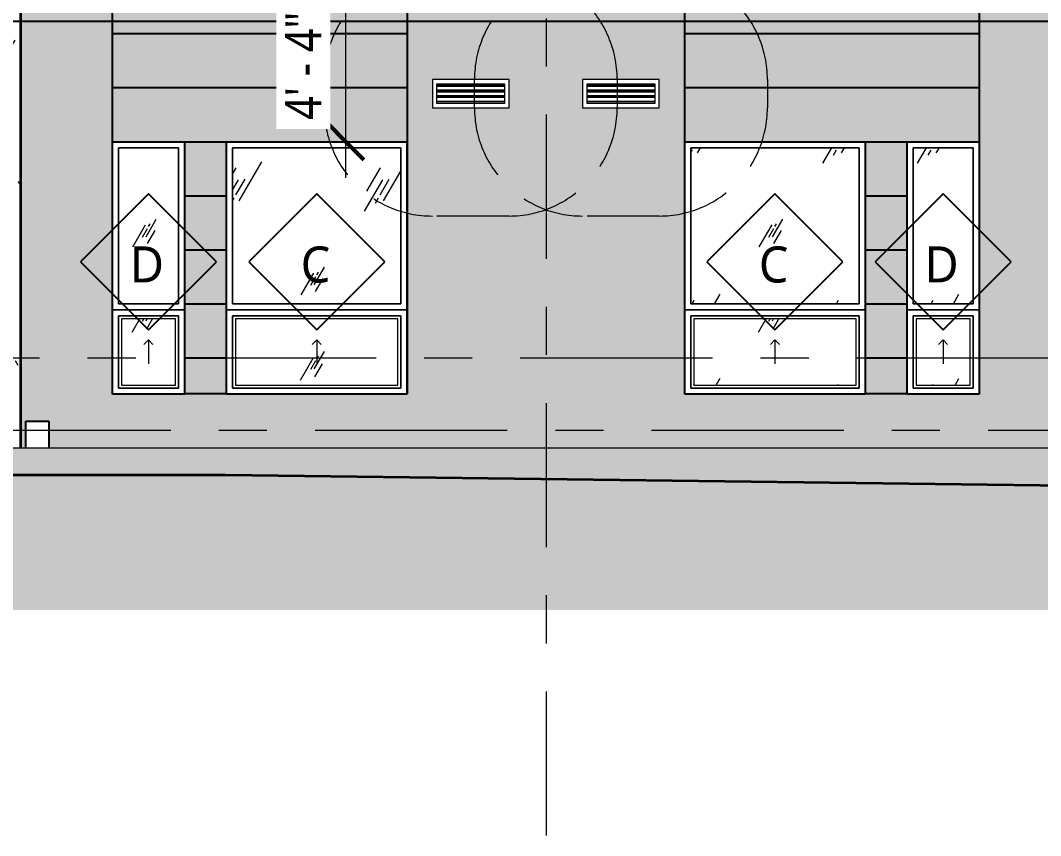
# Model space of a CAD drawing. Header units: inches. Extents: x 6 to 15224, y -733 to 6300.
# Drawn here: x 2384 to 2723.6, y 4950 to 5221.4 of the extents above; entities that cross this region are included whole.
import ezdxf

# ---------------------------------------------------------------- set-up
doc = ezdxf.new("R2010")
doc.units = ezdxf.units.IN
doc.header["$MEASUREMENT"] = 0
for name, pattern in [('Center 1_2_', [112, 64, -16, 16, -16]), ('Center 3_8_', [96, 48, -16, 16, -16]), ('Hidden 3_16_', [36, 24, -12])]:
    doc.linetypes.add(name, pattern=pattern)
for name, color, linetype, lineweight in [('A-ANNO-DIMS', 211, 'Continuous', 13), ('A-ANNO-DIMS-128', 211, 'Continuous', 13), ('A-DETL', 90, 'Continuous', 13), ('A-DETL-GENF', 92, 'Continuous', 13), ('A-FLOR-LEVL', 51, 'Continuous', 13), ('A-GENM', 13, 'Continuous', 18), ('A-GLAZ', 151, 'Continuous', 25), ('A-GLAZ-IDEN', 152, 'Continuous', 25), ('A-GLAZ-SILL', 1, 'Continuous', 18), ('A-WALL', 113, 'Continuous', 25), ('A-WALL-PATT', 111, 'Continuous', 25), ('I-WALL', 2, 'Continuous', 25), ('M-EQPM', 50, 'Continuous', 18), ('M-EQPM-HDLN', 50, 'Hidden 3_16_', 13), ('S-GRID', 1, 'Continuous', 13)]:
    doc.layers.add(name, color=color, linetype=linetype, lineweight=lineweight)
doc.styles.add('Open Sans_5', font='OpenSans-Regular.ttf', dxfattribs={"height": 12})
doc.styles.add('Open Sans_8', font='OpenSans-Regular.ttf', dxfattribs={"width": 0.88, "height": 12})
doc.dimstyles.new('Linear_-_3_32__CL_1', dxfattribs={"dimscale": 12, "dimtxt": 12.89496, "dimasz": 1, "dimexe": 1, "dimexo": 0.666667, "dimgap": 0.333333, "dimtad": 1, "dimdec": 8, "dimrnd": 0.003906, "dimzin": 3, "dimdsep": 46, "dimlunit": 4, "dimtxsty": 'Open Sans_8', "dimblk1": 'OBLIQUE', "dimblk2": 'OBLIQUE', "dimsah": 1, "dimcen": 0.09, "dimdle": 1, "dimadec": 3, "dimazin": 2, "dimtfac": 1, "dimtdec": 4, "dimtix": 1, "dimtmove": 0, "dimatfit": 3, "dimfxl": 1, "dimtvp": 1, "dimtfill": 1, "dimfrac": 2, "dimtolj": 1, "dimtzin": 0, "dimarcsym": 2})

# ---------------------------------------------------------------- blocks, each defined once
blk = doc.blocks.new('1-2 WD Adaptive - 5_-0_x7_-0_-19880508-WEST ELEVATION')
at = {"layer": 'A-GLAZ', "lineweight": 13}
h = blk.add_hatch(dxfattribs=at)
h.set_pattern_fill('FP_31', color=256, style=0, pattern_type=2)
h.set_pattern_definition([(59.808, (-2781.003, 5164.806), (144.0017, 239.99866), [9, -754.581]), (59.808, (-2781.737, 5158.193), (144.0017, 239.99866), [12, -751.581]), (59.808, (-2776.552, 5163.623), (144.0017, 239.99866), [6, -757.581]), (59.808, (-2778.141, 5160.844), (144.0017, 239.99866), [2, -761.581]), (59.808, (-2775.446, 5161.598), (144.0017, 239.99866), [15, -748.581]), (59.808, (-2750.028, 5131.404), (144.0017, 239.99866), [5.062, -758.519]), (59.808, (-2750.469, 5133.668), (144.0017, 239.99866), [6.75, -756.831]), (59.808, (-2751.678, 5133.525), (144.0017, 239.99866), [3.375, -760.206]), (59.808, (-2749.647, 5137.029), (144.0017, 239.99866), [1.125, -762.456]), (59.808, (-2754.861, 5130.297), (144.0017, 239.99866), [8.437, -755.144])])
h.paths.add_polyline_path([(-2815.77, 5127), (-2760.5, 5127), (-2760.5, 5179), (-2816.5, 5179), (-2816.5, 5127)])
at = {"layer": 'A-GLAZ-SILL', "lineweight": 13}
h = blk.add_hatch(dxfattribs=at)
h.set_pattern_fill('FP_30', color=256, style=0, pattern_type=2)
h.set_pattern_definition([(59.808, (-2781.003, 5136.806), (144.0017, 239.99866), [9, -754.581]), (59.808, (-2781.737, 5130.193), (144.0017, 239.99866), [12, -751.581]), (59.808, (-2776.552, 5135.623), (144.0017, 239.99866), [6, -757.581]), (59.808, (-2778.141, 5132.844), (144.0017, 239.99866), [2, -761.581]), (59.808, (-2775.446, 5133.598), (144.0017, 239.99866), [15, -748.581]), (59.808, (-2750.028, 5103.404), (144.0017, 239.99866), [5.063, -758.519]), (59.808, (-2750.469, 5105.668), (144.0017, 239.99866), [6.75, -756.831]), (59.808, (-2751.678, 5105.525), (144.0017, 239.99866), [3.375, -760.206]), (59.808, (-2749.647, 5109.029), (144.0017, 239.99866), [1.125, -762.456]), (59.808, (-2754.861, 5102.297), (144.0017, 239.99866), [8.438, -755.144])])
h.paths.add_polyline_path([(-2783.5, 5100), (-2761.5, 5100), (-2761.5, 5122), (-2815.5, 5122), (-2815.5, 5100), (-2790.66, 5100)])
at = {"layer": 'A-GLAZ', "lineweight": 13}
for p, q in [((-2818.5, 5181), (-2758.5, 5181)), ((-2818.5, 5097), (-2818.5, 5181)), ((-2760.5, 5179), (-2816.5, 5179)), ((-2816.5, 5179), (-2816.5, 5127)), ((-2760.5, 5127), (-2760.5, 5179)), ((-2758.5, 5181), (-2758.5, 5097)), ((-2818.5, 5125), (-2758.5, 5125)), ((-2758.5, 5125), (-2818.5, 5125)), ((-2816.5, 5127), (-2760.5, 5127)), ((-2760.5, 5123), (-2816.5, 5123)), ((-2816.5, 5123), (-2816.5, 5099)), ((-2760.5, 5099), (-2760.5, 5123)), ((-2758.5, 5097), (-2818.5, 5097)), ((-2816.5, 5099), (-2760.5, 5099)), ((-2758.5, 5097.06), (-2758.5, 5097))]:
    blk.add_line(p, q, dxfattribs=at)
at = {"layer": 'A-GLAZ', "linetype": 'Hidden 3_16_', "lineweight": 13}
for q in [(-2790, 5113.5), (-2787, 5113.5), (-2788.5, 5107)]:
    blk.add_line((-2788.5, 5115), q, dxfattribs=at)
at = {"layer": 'A-GLAZ-SILL'}
for p, q in [((-2816.5, 5179), (-2760.5, 5179)), ((-2816.5, 5127), (-2816.5, 5179)), ((-2760.5, 5179), (-2816.5, 5179)), ((-2816.5, 5179), (-2816.5, 5127)), ((-2760.5, 5179), (-2760.5, 5127)), ((-2760.5, 5127), (-2760.5, 5179)), ((-2760.5, 5127), (-2816.5, 5127)), ((-2816.5, 5127), (-2760.5, 5127)), ((-2816.5, 5123), (-2760.5, 5123)), ((-2816.5, 5099), (-2816.5, 5123)), ((-2760.5, 5123), (-2816.5, 5123)), ((-2816.5, 5123), (-2816.5, 5099)), ((-2761.5, 5122), (-2815.5, 5122)), ((-2815.5, 5122), (-2815.5, 5100)), ((-2761.5, 5100), (-2761.5, 5122)), ((-2760.5, 5123), (-2760.5, 5099)), ((-2760.5, 5099), (-2760.5, 5123)), ((-2760.5, 5099), (-2816.5, 5099)), ((-2816.5, 5099), (-2760.5, 5099)), ((-2815.5, 5100), (-2761.5, 5100))]:
    blk.add_line(p, q, dxfattribs=at)
blk = doc.blocks.new('1-2 WD Adaptive - 2_-0_x7_-0_-19880502-WEST ELEVATION')
at = {"layer": 'A-GLAZ', "lineweight": 13}
h = blk.add_hatch(dxfattribs=at)
h.set_pattern_fill('FP_29', color=256, style=0, pattern_type=2)
h.set_pattern_definition([(59.808, (-2837.003, 5300.806), (144.0017, 239.99866), [9, -754.581]), (59.808, (-2837.737, 5294.193), (144.0017, 239.99866), [12, -751.581]), (59.808, (-2832.552, 5299.623), (144.0017, 239.99866), [6, -757.581]), (59.808, (-2834.141, 5296.844), (144.0017, 239.99866), [2, -761.581]), (59.808, (-2831.446, 5297.598), (144.0017, 239.99866), [15, -748.581]), (59.808, (-2806.028, 5267.404), (144.0017, 239.99866), [5.062, -758.519]), (59.808, (-2806.469, 5269.668), (144.0017, 239.99866), [6.75, -756.831]), (59.808, (-2807.678, 5269.525), (144.0017, 239.99866), [3.375, -760.206]), (59.808, (-2805.647, 5273.029), (144.0017, 239.99866), [1.125, -762.456]), (59.808, (-2810.861, 5266.297), (144.0017, 239.99866), [8.437, -755.144])])
h.paths.add_polyline_path([(-2838.44, 5263), (-2834.5, 5263), (-2834.5, 5315), (-2854.5, 5315), (-2854.5, 5263)])
at = {"layer": 'A-GLAZ-SILL', "lineweight": 13}
h = blk.add_hatch(dxfattribs=at)
h.set_pattern_fill('FP_28', color=256, style=0, pattern_type=2)
h.set_pattern_definition([(59.808, (-2837.003, 5272.806), (144.0017, 239.99866), [9, -754.581]), (59.808, (-2837.737, 5266.193), (144.0017, 239.99866), [12, -751.581]), (59.808, (-2832.552, 5271.623), (144.0017, 239.99866), [6, -757.581]), (59.808, (-2834.141, 5268.844), (144.0017, 239.99866), [2, -761.581]), (59.808, (-2831.446, 5269.598), (144.0017, 239.99866), [15, -748.581]), (59.808, (-2806.028, 5239.404), (144.0017, 239.99866), [5.063, -758.519]), (59.808, (-2806.469, 5241.668), (144.0017, 239.99866), [6.75, -756.831]), (59.808, (-2807.678, 5241.525), (144.0017, 239.99866), [3.375, -760.206]), (59.808, (-2805.647, 5245.029), (144.0017, 239.99866), [1.125, -762.456]), (59.808, (-2810.861, 5238.297), (144.0017, 239.99866), [8.438, -755.144])])
h.paths.add_polyline_path([(-2835.5, 5236), (-2835.5, 5258), (-2853.5, 5258), (-2853.5, 5236)])
at = {"layer": 'A-GLAZ', "lineweight": 13}
for p, q in [((-2856.5, 5317), (-2832.5, 5317)), ((-2856.5, 5233), (-2856.5, 5317)), ((-2834.5, 5315), (-2854.5, 5315)), ((-2854.5, 5315), (-2854.5, 5263)), ((-2834.5, 5263), (-2834.5, 5315)), ((-2832.5, 5317), (-2832.5, 5233)), ((-2856.5, 5261), (-2832.5, 5261)), ((-2832.5, 5261), (-2856.5, 5261)), ((-2854.5, 5263), (-2834.5, 5263)), ((-2834.5, 5259), (-2854.5, 5259)), ((-2854.5, 5259), (-2854.5, 5235)), ((-2834.5, 5235), (-2834.5, 5259)), ((-2832.5, 5233), (-2856.5, 5233)), ((-2854.5, 5235), (-2834.5, 5235))]:
    blk.add_line(p, q, dxfattribs=at)
at = {"layer": 'A-GLAZ', "linetype": 'Hidden 3_16_', "lineweight": 13}
for q in [(-2846, 5249.5), (-2843, 5249.5), (-2844.5, 5243)]:
    blk.add_line((-2844.5, 5251), q, dxfattribs=at)
at = {"layer": 'A-GLAZ-SILL'}
for p, q in [((-2854.5, 5315), (-2834.5, 5315)), ((-2854.5, 5263), (-2854.5, 5315)), ((-2834.5, 5315), (-2854.5, 5315)), ((-2854.5, 5315), (-2854.5, 5263)), ((-2834.5, 5315), (-2834.5, 5263)), ((-2834.5, 5263), (-2834.5, 5315)), ((-2834.5, 5263), (-2854.5, 5263)), ((-2854.5, 5263), (-2834.5, 5263)), ((-2854.5, 5259), (-2834.5, 5259)), ((-2854.5, 5235), (-2854.5, 5259)), ((-2834.5, 5259), (-2854.5, 5259)), ((-2854.5, 5259), (-2854.5, 5235)), ((-2835.5, 5258), (-2853.5, 5258)), ((-2853.5, 5258), (-2853.5, 5236)), ((-2835.5, 5236), (-2835.5, 5258)), ((-2834.5, 5259), (-2834.5, 5235)), ((-2834.5, 5235), (-2834.5, 5259)), ((-2834.5, 5235), (-2854.5, 5235)), ((-2854.5, 5235), (-2834.5, 5235)), ((-2853.5, 5236), (-2835.5, 5236))]:
    blk.add_line(p, q, dxfattribs=at)
blk = doc.blocks.new('1-2 WD Adaptive - 5_-0_x7_-0_-V3-WEST ELEVATION')
at = {"layer": 'A-GLAZ', "lineweight": 13}
h = blk.add_hatch(dxfattribs=at)
h.set_pattern_fill('FP_33', color=256, style=0, pattern_type=2)
h.set_pattern_definition([(59.808, (-2628.503, 5300.806), (144.0017, 239.99866), [9, -754.581]), (59.808, (-2629.237, 5294.193), (144.0017, 239.99866), [12, -751.581]), (59.808, (-2624.052, 5299.623), (144.0017, 239.99866), [6, -757.581]), (59.808, (-2625.641, 5296.844), (144.0017, 239.99866), [2, -761.581]), (59.808, (-2622.946, 5297.598), (144.0017, 239.99866), [15, -748.581]), (59.808, (-2597.528, 5267.404), (144.0017, 239.99866), [5.062, -758.519]), (59.808, (-2597.969, 5269.668), (144.0017, 239.99866), [6.75, -756.831]), (59.808, (-2599.178, 5269.525), (144.0017, 239.99866), [3.375, -760.206]), (59.808, (-2597.147, 5273.029), (144.0017, 239.99866), [1.125, -762.456]), (59.808, (-2602.361, 5266.297), (144.0017, 239.99866), [8.437, -755.144])])
h.paths.add_polyline_path([(-2664, 5263), (-2608, 5263), (-2608, 5315), (-2664, 5315), (-2664, 5266.34)])
at = {"layer": 'A-GLAZ-SILL', "lineweight": 13}
h = blk.add_hatch(dxfattribs=at)
h.set_pattern_fill('FP_32', color=256, style=0, pattern_type=2)
h.set_pattern_definition([(59.808, (-2628.503, 5272.806), (144.0017, 239.99866), [9, -754.581]), (59.808, (-2629.237, 5266.193), (144.0017, 239.99866), [12, -751.581]), (59.808, (-2624.052, 5271.623), (144.0017, 239.99866), [6, -757.581]), (59.808, (-2625.641, 5268.844), (144.0017, 239.99866), [2, -761.581]), (59.808, (-2622.946, 5269.598), (144.0017, 239.99866), [15, -748.581]), (59.808, (-2597.528, 5239.404), (144.0017, 239.99866), [5.063, -758.519]), (59.808, (-2597.969, 5241.668), (144.0017, 239.99866), [6.75, -756.831]), (59.808, (-2599.178, 5241.525), (144.0017, 239.99866), [3.375, -760.206]), (59.808, (-2597.147, 5245.029), (144.0017, 239.99866), [1.125, -762.456]), (59.808, (-2602.361, 5238.297), (144.0017, 239.99866), [8.438, -755.144])])
h.paths.add_polyline_path([(-2641, 5236), (-2609, 5236), (-2609, 5258), (-2663, 5258), (-2663, 5236), (-2656.71, 5236)])
at = {"layer": 'A-GLAZ', "lineweight": 13}
for p, q in [((-2666, 5317), (-2606, 5317)), ((-2666, 5233), (-2666, 5317)), ((-2608, 5315), (-2664, 5315)), ((-2664, 5315), (-2664, 5263)), ((-2608, 5263), (-2608, 5315)), ((-2606, 5317), (-2606, 5233)), ((-2666, 5261), (-2606, 5261)), ((-2606, 5261), (-2666, 5261)), ((-2664, 5263), (-2608, 5263)), ((-2608, 5259), (-2664, 5259)), ((-2664, 5259), (-2664, 5235)), ((-2608, 5235), (-2608, 5259)), ((-2606, 5233), (-2666, 5233)), ((-2664, 5235), (-2608, 5235))]:
    blk.add_line(p, q, dxfattribs=at)
at = {"layer": 'A-GLAZ', "linetype": 'Hidden 3_16_', "lineweight": 13}
for q in [(-2637.5, 5249.5), (-2634.5, 5249.5), (-2636, 5243)]:
    blk.add_line((-2636, 5251), q, dxfattribs=at)
at = {"layer": 'A-GLAZ-SILL'}
for p, q in [((-2664, 5315), (-2608, 5315)), ((-2664, 5263), (-2664, 5315)), ((-2608, 5315), (-2664, 5315)), ((-2664, 5315), (-2664, 5263)), ((-2608, 5315), (-2608, 5263)), ((-2608, 5263), (-2608, 5315)), ((-2608, 5263), (-2664, 5263)), ((-2664, 5263), (-2608, 5263)), ((-2664, 5259), (-2608, 5259)), ((-2664, 5235), (-2664, 5259)), ((-2608, 5259), (-2664, 5259)), ((-2664, 5259), (-2664, 5235)), ((-2609, 5258), (-2663, 5258)), ((-2663, 5258), (-2663, 5236)), ((-2609, 5236), (-2609, 5258)), ((-2608, 5259), (-2608, 5235)), ((-2608, 5235), (-2608, 5259)), ((-2608, 5235), (-2664, 5235)), ((-2664, 5235), (-2608, 5235)), ((-2663, 5236), (-2609, 5236))]:
    blk.add_line(p, q, dxfattribs=at)
blk = doc.blocks.new('ME Louvers w Trim-AM - 24_ x 8_-V65-WEST ELEVATION')
at = {"layer": 'A-GENM', "lineweight": 13}
for p, q in [((-2676, 5199.75), (-2698.5, 5199.75)), ((-2698.5, 5199.48), (-2676, 5199.48)), ((-2676, 5198.1), (-2698.5, 5198.1)), ((-2676, 5197.95), (-2698.5, 5197.95)), ((-2676, 5197.9), (-2698.5, 5197.9)), ((-2698.5, 5197.63), (-2676, 5197.63)), ((-2676, 5196.25), (-2698.5, 5196.25)), ((-2676, 5196.1), (-2698.5, 5196.1)), ((-2676, 5196.05), (-2698.5, 5196.05)), ((-2698.5, 5195.78), (-2676, 5195.78)), ((-2676, 5194.4), (-2698.5, 5194.4)), ((-2676, 5194.25), (-2698.5, 5194.25))]:
    blk.add_line(p, q, dxfattribs=at)
at = {"layer": 'M-EQPM'}
for p, q in [((-2674.5, 5201.75), (-2700, 5201.75)), ((-2700, 5201.75), (-2700, 5192.25)), ((-2698.5, 5193.75), (-2698.5, 5200.25)), ((-2698.5, 5200.25), (-2676, 5200.25)), ((-2676, 5200.25), (-2676, 5193.75)), ((-2674.5, 5192.25), (-2674.5, 5201.75)), ((-2700, 5192.25), (-2674.5, 5192.25)), ((-2676, 5193.75), (-2698.5, 5193.75))]:
    blk.add_line(p, q, dxfattribs=at)
at = {"layer": 'M-EQPM-HDLN'}
for p, q in [((-2700, 5237.75), (-2674.5, 5237.75)), ((-2736, 5192.25), (-2736, 5201.75)), ((-2638.5, 5201.75), (-2638.5, 5192.25)), ((-2674.5, 5156.25), (-2700, 5156.25))]:
    blk.add_line(p, q, dxfattribs=at)
for centre, start, end in [((-2700, 5201.75), 90, 180), ((-2674.5, 5201.75), 0, 90), ((-2700, 5192.25), 180, 270), ((-2674.5, 5192.25), 270, 0)]:
    blk.add_arc(centre, 36, start, end, dxfattribs=at)
blk = doc.blocks.new('ME Louvers w Trim-AM - 24_ x 8_-19880462-WEST ELEVATION')
at = {"layer": 'A-GENM', "lineweight": 13}
for p, q in [((-1331.81, 5329.75), (-1354.31, 5329.75)), ((-1354.31, 5329.48), (-1331.81, 5329.48)), ((-1331.81, 5328.1), (-1354.31, 5328.1)), ((-1331.81, 5327.95), (-1354.31, 5327.95)), ((-1331.81, 5327.9), (-1354.31, 5327.9)), ((-1354.31, 5327.63), (-1331.81, 5327.63)), ((-1331.81, 5326.25), (-1354.31, 5326.25)), ((-1331.81, 5326.1), (-1354.31, 5326.1)), ((-1331.81, 5326.05), (-1354.31, 5326.05)), ((-1354.31, 5325.78), (-1331.81, 5325.78)), ((-1331.81, 5324.4), (-1354.31, 5324.4)), ((-1331.81, 5324.25), (-1354.31, 5324.25))]:
    blk.add_line(p, q, dxfattribs=at)
at = {"layer": 'M-EQPM'}
for p, q in [((-1330.31, 5331.75), (-1355.81, 5331.75)), ((-1355.81, 5331.75), (-1355.81, 5322.25)), ((-1330.31, 5322.25), (-1330.31, 5331.75)), ((-1354.31, 5323.75), (-1354.31, 5330.25)), ((-1354.31, 5330.25), (-1331.81, 5330.25)), ((-1331.81, 5330.25), (-1331.81, 5323.75)), ((-1355.81, 5322.25), (-1330.31, 5322.25)), ((-1331.81, 5323.75), (-1354.31, 5323.75))]:
    blk.add_line(p, q, dxfattribs=at)
at = {"layer": 'M-EQPM-HDLN'}
for p, q in [((-1355.81, 5367.75), (-1330.31, 5367.75)), ((-1391.81, 5322.25), (-1391.81, 5331.75)), ((-1294.31, 5331.75), (-1294.31, 5322.25)), ((-1330.31, 5286.25), (-1355.81, 5286.25))]:
    blk.add_line(p, q, dxfattribs=at)
for centre, start, end in [((-1355.81, 5331.75), 90, 180), ((-1330.31, 5331.75), 360, 90), ((-1355.81, 5322.25), 180, 270), ((-1330.31, 5322.25), 270, 360)]:
    blk.add_arc(centre, 36, start, end, dxfattribs=at)
blk = doc.blocks.new('TAG Window-AM - Standard-51685-WEST ELEVATION')
at = {"layer": 'A-GLAZ-IDEN'}
for p, q in [((-3095.5, 5558.5), (-3118.13, 5535.88)), ((-3072.87, 5535.88), (-3095.5, 5558.5)), ((-3118.13, 5535.88), (-3095.5, 5513.25)), ((-3095.5, 5513.25), (-3072.87, 5535.88))]:
    blk.add_line(p, q, dxfattribs=at)
blk = doc.blocks.new('DIMBLOCK28-WEST ELEVATION')
at = {"layer": 'A-ANNO-DIMS-128'}
for p, q in [((2492.34, 5169), (2492.34, 5245)), ((2492.34, 5233), (2491.85, 5233)), ((2492.34, 5233), (2504.34, 5233)), ((2492.34, 5181), (2491.85, 5181)), ((2492.34, 5181), (2504.34, 5181))]:
    blk.add_line(p, q, dxfattribs=at)
at = {"layer": 'A-ANNO-DIMS-128', "lineweight": 50}
for p, q in [((2492.34, 5233), (2486.34, 5239)), ((2492.34, 5233), (2498.34, 5227)), ((2492.34, 5181), (2486.34, 5187)), ((2492.34, 5181), (2498.34, 5175))]:
    blk.add_line(p, q, dxfattribs=at)
at = {"layer": 'A-ANNO-DIMS-128', "color": 0, "insert": (2472.19, 5188.23), "char_height": 12, "width": 45.0403, "attachment_point": 1, "rotation": 90, "line_spacing_factor": 1.151336, "style": 'Open Sans_8', "bg_fill": 3, "box_fill_scale": 1.25, "bg_fill_color": 256, "bg_fill_true_color": 13158600, "bg_fill_transparency": 0}
blk.add_mtext('4\' - 4"', dxfattribs=at)
blk = doc.blocks.new('_Oblique')
at = {"color": 0, "linetype": 'ByBlock', "lineweight": -2}
blk.add_line((-0.5, -0.5), (0.5, 0.5), dxfattribs=at)

msp = doc.modelspace()

# ---------------------------------------------------------------- hatches: boundary and pattern name
at = {"layer": 'A-DETL-GENF'}
h = msp.add_hatch(dxfattribs=at)
h.set_pattern_fill('FP_140', color=8, style=0, pattern_type=2)
h.set_pattern_definition([(50, (3669.645, 0), (18.362056, -1.60683), [1.92, -21.12]), (355, (3669.645, 0), (-3.55226, 19.255874), [1.536, -16.896]), (100.451, (3671.175, -0.134), (14.81021, 17.649286), [1.632, -17.949]), (46.184, (3669.645, 5.12), (27.32125, -4.23761), [2.88, -31.68]), (96.636, (3671.922, 4.767), (23.92754, 24.93717), [2.448, -26.924]), (351.184, (3669.645, 5.12), (23.92765, 24.93743), [2.304, -25.344]), (21, (3672.205, 3.84), (15.28081, -10.307465), [1.92, -21.12]), (326, (3672.205, 3.84), (6.22856, 18.563735), [1.536, -16.896]), (71.451, (3673.479, 2.981), (21.509846, 8.25628), [1.632, -17.949]), (37.5, (3669.6447, 0), (0.311095, 8.5225365), [0.16896, -16.522, 0.16896, -16.983, -16.96]), (37.5, (3669.6447, 0), (0.311095, 8.5225365), [-33.843, 0.16896, -16.791]), (7.5, (3669.645, 0), (6.734636, 10.097431), [0.16896, -9.61, 0.16896, -16.138, -6.464]), (7.5, (3669.645, 0), (6.734636, 10.097431), [-26.086, 0.16896, -6.295]), (327.5, (3663.936, 0), (13.666107, -0.577186), [0.16896, -6.231, 0.16896, -19.799, -26.496]), (327.5, (3663.936, 0), (13.666107, -0.577186), [-26.368, 0.16896, -26.327]), (317.5, (3661.376, 0), (14.929853, 2.562859), [0.16896, -8.151, 0.16896, -13.092, -18.816]), (317.5, (3661.376, 0), (14.929853, 2.562859), [-21.581, 0.16896, -18.647])])
h.paths.add_polyline_path([(4245.67166239, 5047), (4245.67166239, 5079), (1730.85916239, 5079), (1730.85916239, 5070), (2452.2583923, 5070), (4243.42166239, 5047.02885559)])
msp.add_hatch(color=29, dxfattribs=at).paths.add_polyline_path([(3183.71645793, 5025.10127351), (5326.80979127, 5025.10127351), (5326.80979127, 5046.98441019), (4242.67166239, 5047.03847412), (2452.2583923, 5070), (1040.6231246, 5070), (1040.6231246, 5025.10127351), (3116.74479127, 5025.10127351)])
at = {"layer": 'A-WALL-PATT', "lineweight": 13}
h = msp.add_hatch(dxfattribs=at)
h.set_pattern_fill('FP_16', color=256, style=0, pattern_type=2)
h.set_pattern_definition([(180, (4276.109, 5221), (-2e-15, -18), [36, 0]), (180, (4276.109, 5239), (-2e-15, -18), [36, 0]), (180, (4276.109, 5236), (-2e-15, -18), [36, 0]), (180, (4276.109, 5233), (-2e-15, -18), [36, 0]), (180, (4276.109, 5230), (-2e-15, -18), [36, 0]), (180, (4276.109, 5227), (-2e-15, -18), [36, 0]), (180, (4276.109, 5224), (-2e-15, -18), [36, 0]), (90, (4240.11, 5221), (-36, 2e-15), [18, 0]), (90, (4252.11, 5221), (-36, 2e-15), [18, 0]), (90, (4264.11, 5221), (-36, 2e-15), [18, 0]), (90, (4276.11, 5221), (-36, 2e-15), [18, 0]), (180, (4276.109, 5238), (-2e-15, -18), [36, 0]), (180, (4276.109, 5235), (-2e-15, -18), [36, 0]), (180, (4276.109, 5232), (-2e-15, -18), [36, 0]), (180, (4276.109, 5229), (-2e-15, -18), [36, 0]), (180, (4276.109, 5226), (-2e-15, -18), [36, 0]), (180, (4276.109, 5223), (-2e-15, -18), [36, 0])])
h.paths.add_polyline_path([(2387.92166239, 5221), (2414.73416239, 5221), (2414.73416239, 5233), (2414.67166239, 5233), (2414.67166239, 5317), (2438.67166239, 5317), (2438.67166239, 5316.9375), (2452.67166239, 5316.9375), (2452.67166239, 5317), (2512.67166239, 5317), (2512.73416239, 5316.9375), (2512.73416239, 5221), (2605.17166239, 5221), (2605.17166239, 5317), (2665.17166239, 5317), (2665.17166239, 5316.9375), (2679.17166239, 5316.9375), (2679.17166239, 5317), (2703.17166239, 5317), (2703.17166239, 5221), (2751.17166239, 5221), (2751.17166239, 5317), (2775.17166239, 5317), (2775.17166239, 5316.9375), (2789.17166239, 5316.9375), (2789.17166239, 5317), (2849.17166239, 5317), (2849.17166239, 5221), (2941.17166239, 5221), (2941.17166239, 5317), (3001.17166239, 5317), (3001.17166239, 5316.9375), (3015.17166239, 5316.9375), (3015.17166239, 5317), (3039.17166239, 5317), (3039.17166239, 5221), (3087.17166239, 5221), (3087.17166239, 5317), (3111.17166239, 5317), (3111.17166239, 5316.9375), (3125.17166239, 5316.9375), (3125.17166239, 5317), (3185.17166239, 5317), (3185.17166239, 5221), (3277.17166239, 5221), (3277.17166239, 5317), (3337.17166239, 5317), (3337.17166239, 5316.9375), (3351.17166239, 5316.9375), (3351.17166239, 5317), (3375.17166239, 5317), (3375.17166239, 5221), (3423.17166239, 5221), (3423.17166239, 5317), (3447.17166239, 5317), (3447.17166239, 5316.9375), (3461.17166239, 5316.9375), (3461.17166239, 5317), (3521.17166239, 5317), (3521.17166239, 5221), (3613.17166239, 5221), (3613.17166239, 5317), (3673.17166239, 5317), (3673.17166239, 5316.9375), (3687.17166239, 5316.9375), (3687.17166239, 5317), (3711.17166239, 5317), (3711.17166239, 5221), (3759.17166239, 5221), (3759.17166239, 5317), (3783.17166239, 5317), (3783.17166239, 5316.9375), (3797.17166239, 5316.9375), (3797.17166239, 5317), (3857.17166239, 5317), (3857.17166239, 5221), (3949.17166239, 5221), (3949.17166239, 5317), (4009.17166239, 5317), (4009.17166239, 5316.9375), (4023.17166239, 5316.9375), (4023.17166239, 5317), (4047.17166239, 5317), (4047.17166239, 5221), (4095.17166239, 5221), (4095.17166239, 5317), (4119.17166239, 5317), (4119.17166239, 5316.9375), (4133.17166239, 5316.9375), (4133.17166239, 5317), (4193.17166239, 5317), (4193.17166239, 5221), (4234.54666239, 5221), (4234.54666239, 5373), (2384.04666239, 5373), (2384.04666239, 5221), (2384.17166239, 5221)])
h.paths.add_polyline_path([(2522.3712496, 5322.1875), (2521.17166239, 5322.1875), (2521.17166239, 5331.6875), (2546.67166239, 5331.6875), (2546.67166239, 5322.1875), (2522.67166239, 5322.1875)])
h.paths.add_polyline_path([(2595.17166239, 5322.1875), (2571.17166239, 5322.1875), (2571.17166239, 5331.6875), (2596.67166239, 5331.6875), (2596.67166239, 5322.1875)])
h.paths.add_polyline_path([(3885.99197489, 5322.25), (3865.35916239, 5322.26192492), (3865.35916239, 5331.75), (3890.85916239, 5331.75), (3890.85916239, 5322.25), (3886.91895793, 5322.25)])
h.paths.add_polyline_path([(3915.35916239, 5322.25), (3915.35916239, 5331.75), (3940.85916239, 5331.75), (3940.85916239, 5322.25), (3915.61801656, 5322.25)])
h.paths.add_polyline_path([(3530.85916239, 5322.25), (3529.35916239, 5322.25), (3529.35916239, 5331.75), (3554.85916239, 5331.75), (3554.85916239, 5322.25), (3549.99197489, 5322.25)])
h.paths.add_polyline_path([(3580.85916239, 5322.25), (3579.35916239, 5322.25), (3579.35916239, 5331.75), (3604.85916239, 5331.75), (3604.85916239, 5322.25), (3584.24197489, 5322.25)])
h.paths.add_polyline_path([(3213.99197489, 5322.25), (3193.35916239, 5322.25), (3193.35916239, 5331.75), (3218.85916239, 5331.75), (3218.85916239, 5322.25), (3217.20229127, 5322.25)])
h.paths.add_polyline_path([(3268.10916239, 5322.25), (3243.35916239, 5322.25), (3243.35916239, 5331.75), (3268.85916239, 5331.75), (3268.85916239, 5322.25)])
h.paths.add_polyline_path([(2858.79666239, 5322.25), (2857.29666239, 5322.25), (2857.29666239, 5331.75), (2882.79666239, 5331.75), (2882.79666239, 5322.25), (2865.60104127, 5322.25)])
h.paths.add_polyline_path([(2931.29666239, 5322.25), (2907.29666239, 5322.25), (2907.29666239, 5331.75), (2932.79666239, 5331.75), (2932.79666239, 5322.25), (2932.57270793, 5322.25)])
at = {"layer": 'A-WALL-PATT'}
for points in [[(2414.73416239, 5221), (2512.73416239, 5221), (2512.73416239, 5316.9375), (2512.67166239, 5316.9375), (2512.67166239, 5233), (2452.67166239, 5233), (2452.67166239, 5316.9375), (2438.67166239, 5316.9375), (2438.67166239, 5233), (2414.73416239, 5233), (2414.73416239, 5226.11799604)], [(2611.29666239, 5221), (2703.17166239, 5221), (2703.17166239, 5233), (2679.17166239, 5233), (2679.17166239, 5316.9375), (2665.17166239, 5316.9375), (2665.17166239, 5233), (2605.17166239, 5233), (2605.17166239, 5221)], [(2438.67166239, 5097.0625), (2452.67166239, 5097.0625), (2452.67166239, 5181), (2512.67166239, 5181), (2512.67166239, 5097.0625), (2512.73416239, 5097.0625), (2512.73416239, 5221), (2414.73416239, 5221), (2414.73416239, 5181), (2438.67166239, 5181), (2438.67166239, 5101)], [(2679.17166239, 5097.0625), (2679.17166239, 5181), (2703.10916239, 5181), (2703.10916239, 5221), (2605.17166239, 5221), (2605.17166239, 5181), (2665.17166239, 5181), (2665.17166239, 5097.0625), (2666.14735684, 5097.0625)]]:
    msp.add_hatch(color=256, dxfattribs=at).paths.add_polyline_path(points)
at = {"layer": 'A-WALL-PATT', "lineweight": 13}
h = msp.add_hatch(dxfattribs=at)
h.set_pattern_fill('FP_13', color=256, style=0, pattern_type=2)
h.set_pattern_definition([(0, (3669.645, 0), (40.96, 10.24), [1.69, -29.03, 1.69, -29.03, -163.84]), (0, (3669.645, 0), (40.96, 10.24), [-61.44, 1.69, -59.75, 1.69, -29.03, -71.68]), (0, (3669.645, 0), (40.96, 10.24), [-153.6, 1.69, -18.79, 1.69, -49.51]), (120, (3685.005, 5.12), (-29.3481, 30.3524), [1.69, -29.03, 1.69, -29.03, -163.84]), (120, (3685.005, 5.12), (-29.3481, 30.3524), [-61.44, 1.69, -59.75, 1.69, -29.03, -71.68]), (120, (3685.005, 5.12), (-29.3481, 30.3524), [-153.6, 1.69, -18.79, 1.69, -49.51]), (240, (3690.125, 25.6), (-11.6119, -40.5924), [1.69, -29.03, 1.69, -29.03, -163.84]), (240, (3690.125, 25.6), (-11.6119, -40.5924), [-61.44, 1.69, -59.75, 1.69, -29.03, -71.68]), (240, (3690.125, 25.6), (-11.6119, -40.5924), [-153.6, 1.69, -18.79, 1.69, -49.51])])
h.paths.add_polyline_path([(1978.22645793, 5079), (2384.17166239, 5079), (2384.17166239, 5221), (1730.85916239, 5221), (1730.85916239, 5079), (1844.2831246, 5079)])
h.paths.add_polyline_path([(2011.71229127, 5103), (1983.42166239, 5103), (1983.42166239, 5181), (2031.42166239, 5181), (2031.42166239, 5103)])
h.paths.add_polyline_path([(2237.74166627, 5103), (2235.67166239, 5103), (2235.67166239, 5181), (2283.67166239, 5181), (2283.67166239, 5103), (2246.1131246, 5103)])
h.paths.add_polyline_path([(2128.91270793, 5103), (2091.17166239, 5103), (2091.17166239, 5181), (2139.17166239, 5181), (2139.17166239, 5103)])
h.paths.add_polyline_path([(2195.8843746, 5103), (2151.17166239, 5103), (2151.17166239, 5181), (2199.17166239, 5181), (2199.17166239, 5103)])
h.paths.add_polyline_path([(2343.67166239, 5103), (2295.67166239, 5103), (2295.67166239, 5181), (2343.67166239, 5181), (2343.67166239, 5111.25877351)])
h.paths.add_polyline_path([(1777.31145793, 5103), (1743.67166239, 5103), (1743.67166239, 5181), (1791.67166239, 5181), (1791.67166239, 5103)])
h.paths.add_polyline_path([(1803.67166239, 5103), (1803.67166239, 5181), (1851.67166239, 5181), (1851.67166239, 5103), (1810.79729127, 5103)])
h.paths.add_polyline_path([(1947.42166239, 5103), (1899.42166239, 5103), (1899.42166239, 5181), (1947.42166239, 5181), (1947.42166239, 5109)])
h.paths.add_polyline_path([(2198.70291239, 5192.25), (2173.92166239, 5192.25), (2173.92166239, 5201.75), (2199.42166239, 5201.75), (2199.42166239, 5192.25), (2199.17166239, 5192.25)])
h.paths.add_polyline_path([(2235.42166239, 5192.25), (2235.42166239, 5201.75), (2260.92166239, 5201.75), (2260.92166239, 5192.25), (2235.67166239, 5192.25)])
h.paths.add_polyline_path([(1924.23416239, 5192.25), (1899.48416239, 5192.25), (1899.48416239, 5201.75), (1924.98416239, 5201.75), (1924.98416239, 5192.25)])
h.paths.add_polyline_path([(1853.17166239, 5192.25), (1851.67166239, 5192.25), (1851.67166239, 5201.75), (1877.17166239, 5201.75), (1877.17166239, 5192.25), (1861.02604127, 5192.25)])
h = msp.add_hatch(dxfattribs=at)
h.set_pattern_fill('FP_12', color=256, style=0, pattern_type=2)
h.set_pattern_definition([(180, (4276.109, 5109), (-2e-15, -18), [36, 0]), (180, (4276.109, 5127), (-2e-15, -18), [36, 0]), (180, (4276.109, 5124), (-2e-15, -18), [36, 0]), (180, (4276.109, 5121), (-2e-15, -18), [36, 0]), (180, (4276.109, 5118), (-2e-15, -18), [36, 0]), (180, (4276.109, 5115), (-2e-15, -18), [36, 0]), (180, (4276.109, 5112), (-2e-15, -18), [36, 0]), (90, (4240.11, 5109), (-36, 2e-15), [18, 0]), (90, (4252.11, 5109), (-36, 2e-15), [18, 0]), (90, (4264.11, 5109), (-36, 2e-15), [18, 0]), (90, (4276.11, 5109), (-36, 2e-15), [18, 0]), (180, (4276.109, 5126), (-2e-15, -18), [36, 0]), (180, (4276.109, 5123), (-2e-15, -18), [36, 0]), (180, (4276.109, 5120), (-2e-15, -18), [36, 0]), (180, (4276.109, 5117), (-2e-15, -18), [36, 0]), (180, (4276.109, 5114), (-2e-15, -18), [36, 0]), (180, (4276.109, 5111), (-2e-15, -18), [36, 0])])
h.paths.add_polyline_path([(3585.54645793, 5079), (4234.54666239, 5079), (4234.54666239, 5221), (4193.10916239, 5221), (4193.10916239, 5181), (4193.17166239, 5181), (4193.17166239, 5097), (4133.17166239, 5097), (4133.17166239, 5097.0625), (4119.17166239, 5097.0625), (4119.17166239, 5097), (4095.17166239, 5097), (4095.17166239, 5221), (4047.10916239, 5221), (4047.10916239, 5181), (4047.17166239, 5181), (4047.17166239, 5097), (4023.17166239, 5097), (4023.17166239, 5097.0625), (4009.17166239, 5097.0625), (4009.17166239, 5097), (3949.17166239, 5097), (3949.17166239, 5221), (3857.10916239, 5220.99184783), (3857.10916239, 5181), (3857.17166239, 5181), (3857.17166239, 5097), (3797.17166239, 5097), (3797.17166239, 5097.0625), (3783.17166239, 5097.0625), (3783.17166239, 5097), (3759.17166239, 5097), (3759.17166239, 5221), (3711.10916239, 5221), (3711.10916239, 5181), (3711.17166239, 5181), (3711.17166239, 5097), (3687.17166239, 5097), (3687.17166239, 5097.0625), (3673.17166239, 5097.0625), (3673.17166239, 5097), (3613.17166239, 5097), (3613.17166239, 5221), (3521.10916239, 5221), (3521.10916239, 5181), (3521.17166239, 5181), (3521.17166239, 5097), (3461.17166239, 5097), (3461.17166239, 5097.0625), (3447.17166239, 5097.0625), (3447.17166239, 5097), (3423.17166239, 5097), (3423.17166239, 5221), (3375.10916239, 5221), (3375.10916239, 5181), (3375.17166239, 5181), (3375.17166239, 5097), (3351.17166239, 5097), (3351.1456246, 5097.06238376), (3337.17166239, 5097.0625), (3337.17166239, 5097), (3277.17166239, 5097), (3277.17166239, 5221), (3185.10916239, 5221), (3185.10916239, 5181), (3185.17166239, 5181), (3185.17166239, 5097), (3125.17166239, 5097), (3125.17166239, 5097.0625), (3111.17166239, 5097.0625), (3111.17166239, 5097), (3087.17166239, 5097), (3087.17166239, 5221), (3039.10916239, 5221), (3039.10916239, 5181), (3039.17166239, 5181), (3039.17166239, 5097), (3015.17166239, 5097), (3015.17166239, 5097.0625), (3001.17166239, 5097.0625), (3001.17166239, 5097), (2941.17166239, 5097), (2941.17166239, 5221), (2849.10916239, 5221), (2849.10916239, 5181), (2849.17166239, 5181), (2849.17166239, 5097), (2789.17166239, 5097), (2789.17166239, 5097.0625), (2775.17166239, 5097.0625), (2775.17166239, 5097), (2751.17166239, 5097), (2751.17166239, 5221), (2703.10916239, 5221), (2703.10916239, 5181), (2703.17166239, 5181), (2703.17166239, 5097), (2679.17166239, 5097), (2679.17166239, 5097.0625), (2665.17166239, 5097.0625), (2665.17166239, 5097), (2605.17166239, 5097), (2605.17166239, 5221), (2512.73416239, 5221), (2512.73416239, 5097.0625), (2512.67166239, 5097), (2452.67166239, 5097), (2452.67166239, 5097.0625), (2438.67166239, 5097.0625), (2438.65666627, 5097), (2414.67166239, 5097), (2414.67166239, 5181), (2414.73416239, 5181), (2414.73416239, 5221), (2384.17166239, 5221), (2384.17166239, 5079), (2385.84725418, 5079.05414839), (2385.84725418, 5088), (2393.47225418, 5088), (2393.47225418, 5079), (3451.6031246, 5079)])
h.paths.add_polyline_path([(2595.17166239, 5192.25), (2571.17166239, 5192.25), (2571.17166239, 5201.75), (2596.67166239, 5201.75), (2596.67166239, 5192.25), (2596.49978739, 5192.25)])
h.paths.add_polyline_path([(2545.66221614, 5192.25), (2521.17166239, 5192.25), (2521.17166239, 5201.75), (2546.67166239, 5201.75), (2546.67166239, 5192.25)])
h.paths.add_polyline_path([(3915.35916239, 5192.25), (3915.35916239, 5201.75), (3940.85916239, 5201.75), (3940.85916239, 5192.25), (3915.64871317, 5192.25)])
h.paths.add_polyline_path([(3889.85183817, 5192.25), (3865.35916239, 5192.25), (3865.35916239, 5201.75), (3890.85916239, 5201.75), (3890.85916239, 5192.25)])
h.paths.add_polyline_path([(3268.85916239, 5192.25), (3243.35916239, 5192.25), (3243.35916239, 5201.75), (3268.85916239, 5201.75), (3268.85916239, 5193)])
h.paths.add_polyline_path([(3217.85183817, 5192.25), (3193.35916239, 5192.25), (3193.35916239, 5201.75), (3218.85916239, 5201.75), (3218.85916239, 5192.25)])
h.paths.add_polyline_path([(3585.54645793, 5192.25), (3579.35916239, 5192.25), (3579.35916239, 5201.75), (3604.85916239, 5201.75), (3604.85916239, 5192.25), (3589.83785557, 5192.25)])
h.paths.add_polyline_path([(2857.29666239, 5192.25), (2857.29666239, 5201.75), (2882.79666239, 5201.75), (2882.79666239, 5192.25), (2857.48806864, 5192.25)])
h.paths.add_polyline_path([(3529.35916239, 5192.25), (3529.35916239, 5201.75), (3554.85916239, 5201.75), (3554.85916239, 5192.25), (3529.54666239, 5192.25)])
h.paths.add_polyline_path([(2907.29666239, 5192.25), (2907.29666239, 5201.75), (2932.79666239, 5201.75), (2932.79666239, 5192.25), (2907.58670145, 5192.25)])

# ---------------------------------------------------------------- linework, layer by layer
at = {"layer": 'A-DETL', "lineweight": 35}
for p, q in [((2384.04666239, 5374), (2384.04666239, 5079)), ((2452.2583923, 5070), (1040.6231246, 5070)), ((4246.88726953, 5046.98441019), (2452.2583923, 5070))]:
    msp.add_line(p, q, dxfattribs=at)
at = {"layer": 'A-DETL', "lineweight": 25}
for p, q in [((2414.73416239, 5217), (2512.73416239, 5217)), ((2605.17166239, 5217), (2703.17166239, 5217)), ((2414.73416239, 5199), (2512.73416239, 5199)), ((2605.17166239, 5199), (2703.17166239, 5199)), ((2438.67166239, 5181), (2452.67166239, 5181)), ((2665.17166239, 5181), (2679.17166239, 5181)), ((2438.67166239, 5163), (2452.67166239, 5163)), ((2665.17166239, 5163), (2679.17166239, 5163)), ((2438.67166239, 5145), (2452.67166239, 5145)), ((2665.17166239, 5145), (2679.17166239, 5145)), ((2438.67166239, 5127), (2452.67166239, 5127)), ((2665.17166239, 5127), (2679.17166239, 5127)), ((2438.67166239, 5109), (2452.67166239, 5109)), ((2665.17166239, 5109), (2679.17166239, 5109))]:
    msp.add_line(p, q, dxfattribs=at)
at = {"layer": 'A-DETL', "lineweight": 18}
msp.add_line((4245.67166239, 5079), (1730.85916239, 5079), dxfattribs=at)
at = {"layer": 'A-FLOR-LEVL', "linetype": 'Center 1_2_'}
for p, q in [((1318.4277019, 5221), (5455.71284829, 5221)), ((1318.4277019, 5109), (5455.71284829, 5109)), ((1026.1139134, 5085), (5391.71284829, 5085))]:
    msp.add_line(p, q, dxfattribs=at)
at = {"layer": 'A-WALL'}
for p, q in [((2384.04666239, 5373), (2384.04666239, 5221)), ((2512.73416239, 5316.9375), (2512.73416239, 5097.0625)), ((2605.17166239, 5097), (2605.17166239, 5317)), ((2703.17166239, 5317), (2703.17166239, 5221)), ((2414.73416239, 5181), (2414.73416239, 5233)), ((2751.17166239, 5221), (1689.17166239, 5221)), ((2384.17166239, 5221), (2384.17166239, 5079)), ((3711.17166239, 5221), (2384.17166239, 5221)), ((2703.10916239, 5221), (2703.10916239, 5181)), ((2414.67166239, 5097), (2414.67166239, 5181)), ((2414.67166239, 5181), (2438.67166239, 5181)), ((2438.67166239, 5181), (2438.67166239, 5097)), ((2452.67166239, 5097), (2452.67166239, 5181)), ((2452.67166239, 5181), (2512.67166239, 5181)), ((2512.67166239, 5181), (2512.67166239, 5097)), ((2605.17166239, 5181), (2665.17166239, 5181)), ((2665.17166239, 5181), (2665.17166239, 5097)), ((2679.17166239, 5097), (2679.17166239, 5181)), ((2679.17166239, 5181), (2703.17166239, 5181)), ((2703.17166239, 5181), (2703.17166239, 5097)), ((2438.67166239, 5097), (2414.67166239, 5097)), ((2452.67166239, 5097.0625), (2438.67166239, 5097.0625)), ((2512.67166239, 5097), (2452.67166239, 5097)), ((2512.73416239, 5097.0625), (2512.67166239, 5097.0625)), ((2665.17166239, 5097), (2605.17166239, 5097)), ((2679.17166239, 5097.0625), (2665.17166239, 5097.0625)), ((2703.17166239, 5097), (2679.17166239, 5097))]:
    msp.add_line(p, q, dxfattribs=at)
at = {"layer": 'I-WALL'}
for p, q in [((2385.84725418, 5079), (2385.84725418, 5088)), ((2385.84725418, 5088), (2393.47225418, 5088)), ((2393.47225418, 5088), (2393.47225418, 5079))]:
    msp.add_line(p, q, dxfattribs=at)
at = {"layer": 'S-GRID', "linetype": 'Center 3_8_'}
msp.add_line((2559.17166239, 4950), (2559.17166239, 6251.21253225), dxfattribs=at)

# ---------------------------------------------------------------- block references
at = {"layer": 'A-GLAZ'}
for name, p in [('1-2 WD Adaptive - 2_-0_x7_-0_-19880502-WEST ELEVATION', (5271.17166239, -136)), ('1-2 WD Adaptive - 5_-0_x7_-0_-19880508-WEST ELEVATION', (5271.17166239, 0)), ('1-2 WD Adaptive - 5_-0_x7_-0_-V3-WEST ELEVATION', (5271.17166239, -136)), ('1-2 WD Adaptive - 2_-0_x7_-0_-19880502-WEST ELEVATION', (5535.67166239, -136))]:
    msp.add_blockref(name, p, dxfattribs=at)
at = {"layer": 'A-GLAZ-IDEN'}
for p in [(5522.17166239, -394.875), (5578.17166239, -394.875), (5730.67166239, -394.875), (5786.67166239, -394.875)]:
    msp.add_blockref('TAG Window-AM - Standard-51685-WEST ELEVATION', p, dxfattribs=at)
at = {"layer": 'M-EQPM-HDLN'}
for name, p in [('ME Louvers w Trim-AM - 24_ x 8_-19880462-WEST ELEVATION', (3876.98416239, -130)), ('ME Louvers w Trim-AM - 24_ x 8_-V65-WEST ELEVATION', (5271.17166239, 0))]:
    msp.add_blockref(name, p, dxfattribs=at)

# ---------------------------------------------------------------- texts
at = {"layer": 'A-GLAZ-IDEN', "lineweight": 13, "char_height": 12, "attachment_point": 1, "style": 'Open Sans_5'}
for s, insert, width in [('D', (2420.44911077, 5146.13131631), 14.948), ('C', (2477.30580368, 5146.13131631), 12.928), ('C', (2629.80580368, 5146.13131631), 12.928), ('D', (2684.94911077, 5146.13131631), 14.948)]:
    msp.add_mtext(s, dxfattribs=dict(at, insert=insert, width=width))

# ---------------------------------------------------------------- next in the draw order: dimensions: what is measured, and where the dimension line sits
at = {"layer": 'A-ANNO-DIMS'}
dim = msp.add_linear_dim(base=(2492.3376352742, 5233), p1=(2483.8523538999, 5181), p2=(2483.8523538999, 5233), angle=90, dimstyle='Linear_-_3_32__CL_1', override={"dimpost": '<>', "dimfxl": 52}, dxfattribs=at)
dim.commit()
dim.dimension.update_dxf_attribs({"geometry": 'DIMBLOCK28-WEST ELEVATION', "text_midpoint": (2482.3294609712, 5207)})

doc.saveas('drawing.dxf')
